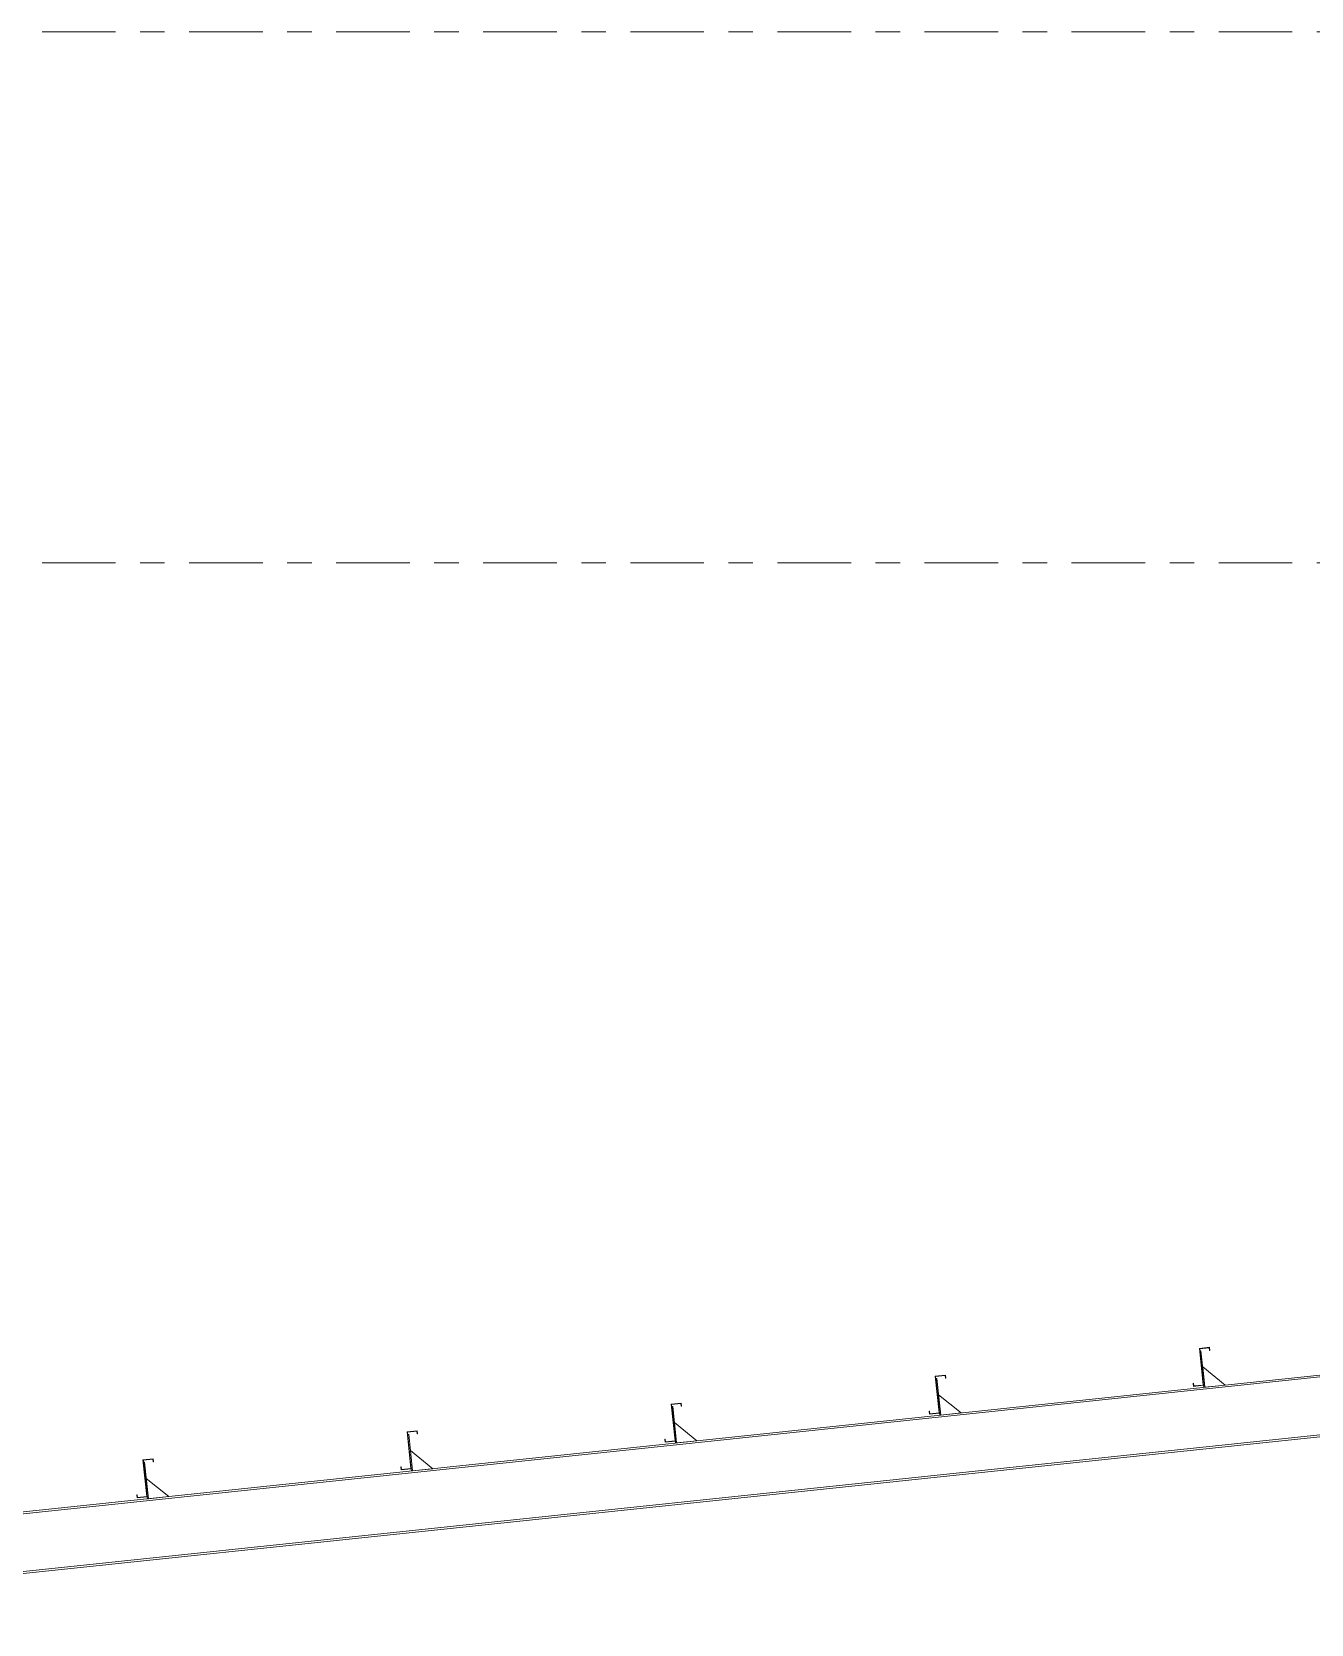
# Model space of a CAD drawing. Header units: millimetres. Extents: x -79 to 743, y -408 to 166.
# Drawn here: x 54.7 to 106.9, y -323.5 to -258.6 of the extents above; entities that cross this region are included whole.
import ezdxf

# ---------------------------------------------------------------- set-up
doc = ezdxf.new("R2010")
doc.units = ezdxf.units.MM
for name, pattern in [('XKITLINE00', [0]), ('XKITLINE02', [4, 2, -2]), ('XKITLINE03', [6, 3, -1, 1, -1])]:
    doc.linetypes.add(name, pattern=pattern)
doc.layers.add('Part', color=2, linetype='Continuous', lineweight=0)
doc.layers.add('S-grid', color=1, linetype='Continuous', lineweight=0)

# ---------------------------------------------------------------- blocks, each defined once
blk = doc.blocks.new('*A189')
at = {"layer": 'Part'}
blk.add_hatch(color=3, dxfattribs=at).paths.add_polyline_path([(59.199, -316.817), (59.614, -316.773), (59.627, -316.897), (59.612, -316.899), (59.6, -316.789), (59.216, -316.83), (59.373, -318.323), (58.959, -318.367), (58.946, -318.243), (58.961, -318.241), (58.972, -318.351), (59.357, -318.31)], flags=17)
blk = doc.blocks.new('*A190')
at = {"layer": 'Part'}
blk.add_hatch(color=3, dxfattribs=at).paths.add_polyline_path([(59.199, -316.817), (59.614, -316.773), (59.627, -316.897), (59.612, -316.899), (59.6, -316.789), (59.216, -316.83), (59.373, -318.323), (58.959, -318.367), (58.946, -318.243), (58.961, -318.241), (58.972, -318.351), (59.357, -318.31)], flags=17)
blk = doc.blocks.new('*A191')
at = {"layer": 'Part'}
blk.add_hatch(color=3, dxfattribs=at).paths.add_polyline_path([(80.747, -314.544), (81.161, -314.5), (81.174, -314.625), (81.159, -314.626), (81.148, -314.517), (80.763, -314.557), (80.921, -316.051), (80.506, -316.094), (80.493, -315.97), (80.508, -315.969), (80.52, -316.078), (80.904, -316.037)], flags=17)
blk = doc.blocks.new('*A192')
at = {"layer": 'Part'}
blk.add_hatch(color=3, dxfattribs=at).paths.add_polyline_path([(80.747, -314.544), (81.161, -314.5), (81.174, -314.625), (81.159, -314.626), (81.148, -314.517), (80.763, -314.557), (80.921, -316.051), (80.506, -316.094), (80.493, -315.97), (80.508, -315.969), (80.52, -316.078), (80.904, -316.037)], flags=17)
blk = doc.blocks.new('*A195')
at = {"layer": 'Part'}
blk.add_hatch(color=3, dxfattribs=at).paths.add_polyline_path([(69.973, -315.68), (70.387, -315.637), (70.4, -315.761), (70.386, -315.763), (70.374, -315.653), (69.989, -315.694), (70.147, -317.187), (69.733, -317.231), (69.72, -317.106), (69.734, -317.105), (69.746, -317.214), (70.131, -317.174)], flags=17)
blk = doc.blocks.new('*A196')
at = {"layer": 'Part'}
blk.add_hatch(color=3, dxfattribs=at).paths.add_polyline_path([(69.973, -315.68), (70.387, -315.637), (70.4, -315.761), (70.386, -315.763), (70.374, -315.653), (69.989, -315.694), (70.147, -317.187), (69.733, -317.231), (69.72, -317.106), (69.734, -317.105), (69.746, -317.214), (70.131, -317.174)], flags=17)
blk = doc.blocks.new('*A197')
at = {"layer": 'Part'}
blk.add_hatch(color=3, dxfattribs=at).paths.add_polyline_path([(91.52, -313.408), (91.935, -313.364), (91.948, -313.488), (91.933, -313.49), (91.921, -313.38), (91.537, -313.421), (91.694, -314.914), (91.28, -314.958), (91.267, -314.834), (91.282, -314.832), (91.293, -314.942), (91.678, -314.901)], flags=17)
blk = doc.blocks.new('*A198')
at = {"layer": 'Part'}
blk.add_hatch(color=3, dxfattribs=at).paths.add_polyline_path([(91.52, -313.408), (91.935, -313.364), (91.948, -313.488), (91.933, -313.49), (91.921, -313.38), (91.537, -313.421), (91.694, -314.914), (91.28, -314.958), (91.267, -314.834), (91.282, -314.832), (91.293, -314.942), (91.678, -314.901)], flags=17)
blk = doc.blocks.new('*A234')
at = {"layer": 'Part'}
blk.add_hatch(color=3, dxfattribs=at).paths.add_polyline_path([(102.294, -312.271), (102.708, -312.228), (102.721, -312.352), (102.706, -312.353), (102.695, -312.244), (102.31, -312.285), (102.468, -313.778), (102.053, -313.822), (102.04, -313.697), (102.055, -313.696), (102.067, -313.805), (102.451, -313.765)], flags=17)
blk = doc.blocks.new('*A237')
at = {"layer": 'Part'}
blk.add_hatch(color=3, dxfattribs=at).paths.add_polyline_path([(102.294, -312.271), (102.708, -312.228), (102.721, -312.352), (102.706, -312.353), (102.695, -312.244), (102.31, -312.285), (102.468, -313.778), (102.053, -313.822), (102.04, -313.697), (102.055, -313.696), (102.067, -313.805), (102.451, -313.765)], flags=17)
blk = doc.blocks.new('*A1016')
at = {"layer": 'S-grid', "color": 1, "linetype": 'XKITLINE03', "lineweight": 0}
blk.add_line((-34.916, -258.564), (227.787, -258.564), dxfattribs=at)
blk = doc.blocks.new('*A1017')
at = {"layer": 'S-grid', "color": 1, "linetype": 'XKITLINE03', "lineweight": 0}
blk.add_line((-34.916, -280.23), (524.159, -280.23), dxfattribs=at)
blk = doc.blocks.new('*A1072')
at = {"layer": 'Part', "color": 2, "linetype": 'XKITLINE00', "lineweight": 0}
for p, q in [((114.526, -312.59), (34.726, -321.007)), ((114.526, -312.665), (34.726, -321.082)), ((114.526, -315.028), (34.726, -323.445)), ((34.726, -323.521), (114.526, -315.104))]:
    blk.add_line(p, q, dxfattribs=at)
at = {"layer": 'Part', "color": 7, "linetype": 'XKITLINE02', "lineweight": 0}
for p, q in [((114.526, -315.104), (114.526, -312.59)), ((34.726, -321.007), (34.726, -323.521))]:
    blk.add_line(p, q, dxfattribs=at)
blk = doc.blocks.new('*A1125')
at = {"layer": 'Part', "color": 2, "linetype": 'XKITLINE00', "lineweight": 0}
for p, q in [((59.199, -316.817), (59.614, -316.773)), ((59.357, -318.31), (59.199, -316.817)), ((59.6, -316.789), (59.216, -316.83)), ((59.216, -316.83), (59.373, -318.323)), ((59.612, -316.899), (59.6, -316.789)), ((59.627, -316.897), (59.612, -316.899)), ((59.614, -316.773), (59.627, -316.897)), ((58.946, -318.243), (58.961, -318.241)), ((58.959, -318.367), (58.946, -318.243)), ((58.961, -318.241), (58.972, -318.351)), ((59.373, -318.323), (58.959, -318.367)), ((58.972, -318.351), (59.357, -318.31))]:
    blk.add_line(p, q, dxfattribs=at)
blk = doc.blocks.new('*A1126')
at = {"layer": 'Part', "color": 2, "linetype": 'XKITLINE00', "lineweight": 0}
for p, q in [((59.199, -316.817), (59.614, -316.773)), ((59.357, -318.31), (59.199, -316.817)), ((59.6, -316.789), (59.216, -316.83)), ((59.216, -316.83), (59.373, -318.323)), ((59.612, -316.899), (59.6, -316.789)), ((59.627, -316.897), (59.612, -316.899)), ((59.614, -316.773), (59.627, -316.897)), ((58.946, -318.243), (58.961, -318.241)), ((58.959, -318.367), (58.946, -318.243)), ((58.961, -318.241), (58.972, -318.351)), ((59.373, -318.323), (58.959, -318.367)), ((58.972, -318.351), (59.357, -318.31))]:
    blk.add_line(p, q, dxfattribs=at)
blk = doc.blocks.new('*A1127')
at = {"layer": 'Part', "color": 2, "linetype": 'XKITLINE00', "lineweight": 0}
for p, q in [((80.747, -314.544), (81.161, -314.5)), ((80.904, -316.037), (80.747, -314.544)), ((81.148, -314.517), (80.763, -314.557)), ((80.763, -314.557), (80.921, -316.051)), ((81.159, -314.626), (81.148, -314.517)), ((81.174, -314.625), (81.159, -314.626)), ((81.161, -314.5), (81.174, -314.625)), ((80.493, -315.97), (80.508, -315.969)), ((80.506, -316.094), (80.493, -315.97)), ((80.921, -316.051), (80.506, -316.094)), ((80.508, -315.969), (80.52, -316.078)), ((80.52, -316.078), (80.904, -316.037))]:
    blk.add_line(p, q, dxfattribs=at)
blk = doc.blocks.new('*A1128')
at = {"layer": 'Part', "color": 2, "linetype": 'XKITLINE00', "lineweight": 0}
for p, q in [((80.747, -314.544), (81.161, -314.5)), ((80.904, -316.037), (80.747, -314.544)), ((81.148, -314.517), (80.763, -314.557)), ((80.763, -314.557), (80.921, -316.051)), ((81.159, -314.626), (81.148, -314.517)), ((81.174, -314.625), (81.159, -314.626)), ((81.161, -314.5), (81.174, -314.625)), ((80.493, -315.97), (80.508, -315.969)), ((80.506, -316.094), (80.493, -315.97)), ((80.921, -316.051), (80.506, -316.094)), ((80.508, -315.969), (80.52, -316.078)), ((80.52, -316.078), (80.904, -316.037))]:
    blk.add_line(p, q, dxfattribs=at)
blk = doc.blocks.new('*A1131')
at = {"layer": 'Part', "color": 2, "linetype": 'XKITLINE00', "lineweight": 0}
for p, q in [((69.973, -315.68), (70.387, -315.637)), ((70.131, -317.174), (69.973, -315.68)), ((70.374, -315.653), (69.989, -315.694)), ((70.386, -315.763), (70.374, -315.653)), ((70.387, -315.637), (70.4, -315.761)), ((69.989, -315.694), (70.147, -317.187)), ((70.4, -315.761), (70.386, -315.763)), ((69.72, -317.106), (69.734, -317.105)), ((69.733, -317.231), (69.72, -317.106)), ((70.147, -317.187), (69.733, -317.231)), ((69.734, -317.105), (69.746, -317.214)), ((69.746, -317.214), (70.131, -317.174))]:
    blk.add_line(p, q, dxfattribs=at)
blk = doc.blocks.new('*A1132')
at = {"layer": 'Part', "color": 2, "linetype": 'XKITLINE00', "lineweight": 0}
for p, q in [((69.973, -315.68), (70.387, -315.637)), ((70.131, -317.174), (69.973, -315.68)), ((70.374, -315.653), (69.989, -315.694)), ((70.386, -315.763), (70.374, -315.653)), ((70.387, -315.637), (70.4, -315.761)), ((69.989, -315.694), (70.147, -317.187)), ((70.4, -315.761), (70.386, -315.763)), ((69.72, -317.106), (69.734, -317.105)), ((69.733, -317.231), (69.72, -317.106)), ((70.147, -317.187), (69.733, -317.231)), ((69.734, -317.105), (69.746, -317.214)), ((69.746, -317.214), (70.131, -317.174))]:
    blk.add_line(p, q, dxfattribs=at)
blk = doc.blocks.new('*A1133')
at = {"layer": 'Part', "color": 2, "linetype": 'XKITLINE00', "lineweight": 0}
for p, q in [((91.52, -313.408), (91.935, -313.364)), ((91.678, -314.901), (91.52, -313.408)), ((91.921, -313.38), (91.537, -313.421)), ((91.537, -313.421), (91.694, -314.914)), ((91.933, -313.49), (91.921, -313.38)), ((91.948, -313.488), (91.933, -313.49)), ((91.935, -313.364), (91.948, -313.488)), ((91.267, -314.834), (91.282, -314.832)), ((91.28, -314.958), (91.267, -314.834)), ((91.694, -314.914), (91.28, -314.958)), ((91.282, -314.832), (91.293, -314.942)), ((91.293, -314.942), (91.678, -314.901))]:
    blk.add_line(p, q, dxfattribs=at)
blk = doc.blocks.new('*A1134')
at = {"layer": 'Part', "color": 2, "linetype": 'XKITLINE00', "lineweight": 0}
for p, q in [((91.52, -313.408), (91.935, -313.364)), ((91.678, -314.901), (91.52, -313.408)), ((91.921, -313.38), (91.537, -313.421)), ((91.537, -313.421), (91.694, -314.914)), ((91.933, -313.49), (91.921, -313.38)), ((91.948, -313.488), (91.933, -313.49)), ((91.935, -313.364), (91.948, -313.488)), ((91.267, -314.834), (91.282, -314.832)), ((91.28, -314.958), (91.267, -314.834)), ((91.694, -314.914), (91.28, -314.958)), ((91.282, -314.832), (91.293, -314.942)), ((91.293, -314.942), (91.678, -314.901))]:
    blk.add_line(p, q, dxfattribs=at)
blk = doc.blocks.new('*A1141')
at = {"layer": 'Part', "color": 2, "linetype": 'XKITLINE00', "lineweight": 0}
for p, q in [((59.266, -316.91), (59.225, -316.915)), ((59.424, -318.402), (59.266, -316.91)), ((59.373, -318.323), (59.382, -318.406))]:
    blk.add_line(p, q, dxfattribs=at)
at = {"layer": 'Part', "color": 7, "linetype": 'XKITLINE02', "lineweight": 0}
for p, q in [((59.225, -316.915), (59.373, -318.323)), ((59.382, -318.406), (59.424, -318.402))]:
    blk.add_line(p, q, dxfattribs=at)
blk = doc.blocks.new('*A1146')
at = {"layer": 'Part', "color": 2, "linetype": 'XKITLINE00', "lineweight": 0}
blk.add_line((60.252, -318.315), (59.336, -317.573), dxfattribs=at)
at = {"layer": 'Part', "color": 7, "linetype": 'XKITLINE02', "lineweight": 0}
for p, q in [((59.336, -317.573), (59.424, -318.402)), ((59.424, -318.402), (60.252, -318.315))]:
    blk.add_line(p, q, dxfattribs=at)
blk = doc.blocks.new('*A1149')
at = {"layer": 'Part', "color": 2, "linetype": 'XKITLINE00', "lineweight": 0}
for p, q in [((91.587, -313.501), (91.546, -313.506)), ((91.744, -314.993), (91.587, -313.501)), ((91.694, -314.914), (91.703, -314.997))]:
    blk.add_line(p, q, dxfattribs=at)
at = {"layer": 'Part', "color": 7, "linetype": 'XKITLINE02', "lineweight": 0}
for p, q in [((91.546, -313.506), (91.694, -314.914)), ((91.703, -314.997), (91.744, -314.993))]:
    blk.add_line(p, q, dxfattribs=at)
blk = doc.blocks.new('*A1150')
at = {"layer": 'Part', "color": 2, "linetype": 'XKITLINE00', "lineweight": 0}
blk.add_line((92.573, -314.905), (91.657, -314.164), dxfattribs=at)
at = {"layer": 'Part', "color": 7, "linetype": 'XKITLINE02', "lineweight": 0}
for p, q in [((91.657, -314.164), (91.744, -314.993)), ((91.744, -314.993), (92.573, -314.905))]:
    blk.add_line(p, q, dxfattribs=at)
blk = doc.blocks.new('*A1151')
at = {"layer": 'Part', "color": 2, "linetype": 'XKITLINE00', "lineweight": 0}
for p, q in [((70.04, -315.774), (69.998, -315.778)), ((70.197, -317.266), (70.04, -315.774)), ((70.147, -317.187), (70.156, -317.27))]:
    blk.add_line(p, q, dxfattribs=at)
at = {"layer": 'Part', "color": 7, "linetype": 'XKITLINE02', "lineweight": 0}
for p, q in [((69.998, -315.778), (70.147, -317.187)), ((70.156, -317.27), (70.197, -317.266))]:
    blk.add_line(p, q, dxfattribs=at)
blk = doc.blocks.new('*A1152')
at = {"layer": 'Part', "color": 2, "linetype": 'XKITLINE00', "lineweight": 0}
blk.add_line((71.026, -317.178), (70.11, -316.437), dxfattribs=at)
at = {"layer": 'Part', "color": 7, "linetype": 'XKITLINE02', "lineweight": 0}
for p, q in [((70.11, -316.437), (70.197, -317.266)), ((70.197, -317.266), (71.026, -317.178))]:
    blk.add_line(p, q, dxfattribs=at)
blk = doc.blocks.new('*A1153')
at = {"layer": 'Part', "color": 2, "linetype": 'XKITLINE00', "lineweight": 0}
for p, q in [((80.813, -314.637), (80.772, -314.642)), ((80.971, -316.129), (80.813, -314.637)), ((80.921, -316.051), (80.929, -316.134))]:
    blk.add_line(p, q, dxfattribs=at)
at = {"layer": 'Part', "color": 7, "linetype": 'XKITLINE02', "lineweight": 0}
for p, q in [((80.772, -314.642), (80.921, -316.051)), ((80.929, -316.134), (80.971, -316.129))]:
    blk.add_line(p, q, dxfattribs=at)
blk = doc.blocks.new('*A1154')
at = {"layer": 'Part', "color": 2, "linetype": 'XKITLINE00', "lineweight": 0}
blk.add_line((81.799, -316.042), (80.883, -315.3), dxfattribs=at)
at = {"layer": 'Part', "color": 7, "linetype": 'XKITLINE02', "lineweight": 0}
for p, q in [((80.883, -315.3), (80.971, -316.129)), ((80.971, -316.129), (81.799, -316.042))]:
    blk.add_line(p, q, dxfattribs=at)
blk = doc.blocks.new('*A1225')
at = {"layer": 'Part', "color": 2, "linetype": 'XKITLINE00', "lineweight": 0}
for p, q in [((102.294, -312.271), (102.708, -312.228)), ((102.451, -313.765), (102.294, -312.271)), ((102.695, -312.244), (102.31, -312.285)), ((102.31, -312.285), (102.468, -313.778)), ((102.706, -312.353), (102.695, -312.244)), ((102.721, -312.352), (102.706, -312.353)), ((102.708, -312.228), (102.721, -312.352)), ((102.04, -313.697), (102.055, -313.696)), ((102.053, -313.822), (102.04, -313.697)), ((102.055, -313.696), (102.067, -313.805)), ((102.468, -313.778), (102.053, -313.822)), ((102.067, -313.805), (102.451, -313.765))]:
    blk.add_line(p, q, dxfattribs=at)
blk = doc.blocks.new('*A1228')
at = {"layer": 'Part', "color": 2, "linetype": 'XKITLINE00', "lineweight": 0}
for p, q in [((102.294, -312.271), (102.708, -312.228)), ((102.451, -313.765), (102.294, -312.271)), ((102.695, -312.244), (102.31, -312.285)), ((102.31, -312.285), (102.468, -313.778)), ((102.706, -312.353), (102.695, -312.244)), ((102.721, -312.352), (102.706, -312.353)), ((102.708, -312.228), (102.721, -312.352)), ((102.04, -313.697), (102.055, -313.696)), ((102.053, -313.822), (102.04, -313.697)), ((102.055, -313.696), (102.067, -313.805)), ((102.468, -313.778), (102.053, -313.822)), ((102.067, -313.805), (102.451, -313.765))]:
    blk.add_line(p, q, dxfattribs=at)
blk = doc.blocks.new('*A1233')
at = {"layer": 'Part', "color": 2, "linetype": 'XKITLINE00', "lineweight": 0}
blk.add_line((103.347, -313.769), (102.43, -313.028), dxfattribs=at)
at = {"layer": 'Part', "color": 7, "linetype": 'XKITLINE02', "lineweight": 0}
for p, q in [((102.43, -313.028), (102.518, -313.856)), ((102.518, -313.856), (103.347, -313.769))]:
    blk.add_line(p, q, dxfattribs=at)
blk = doc.blocks.new('*A1234')
at = {"layer": 'Part', "color": 2, "linetype": 'XKITLINE00', "lineweight": 0}
for p, q in [((102.361, -312.365), (102.319, -312.369)), ((102.518, -313.856), (102.361, -312.365)), ((102.468, -313.778), (102.476, -313.861))]:
    blk.add_line(p, q, dxfattribs=at)
at = {"layer": 'Part', "color": 7, "linetype": 'XKITLINE02', "lineweight": 0}
for p, q in [((102.319, -312.369), (102.468, -313.778)), ((102.476, -313.861), (102.518, -313.856))]:
    blk.add_line(p, q, dxfattribs=at)

msp = doc.modelspace()

# ---------------------------------------------------------------- block references
at = {"lineweight": 0}
for name in ['*A1016', '*A1017', '*A234', '*A237', '*A1225', '*A1228', '*A1234', '*A1072', '*A1233', '*A197', '*A198', '*A1133', '*A1134', '*A1149', '*A1150', '*A191', '*A192', '*A1127', '*A1128', '*A1153', '*A195', '*A196', '*A1131', '*A1132', '*A1154', '*A1151', '*A189', '*A190', '*A1125', '*A1126', '*A1141', '*A1152', '*A1146']:
    msp.add_blockref(name, (0, 0), dxfattribs=at)

doc.saveas('drawing.dxf')
